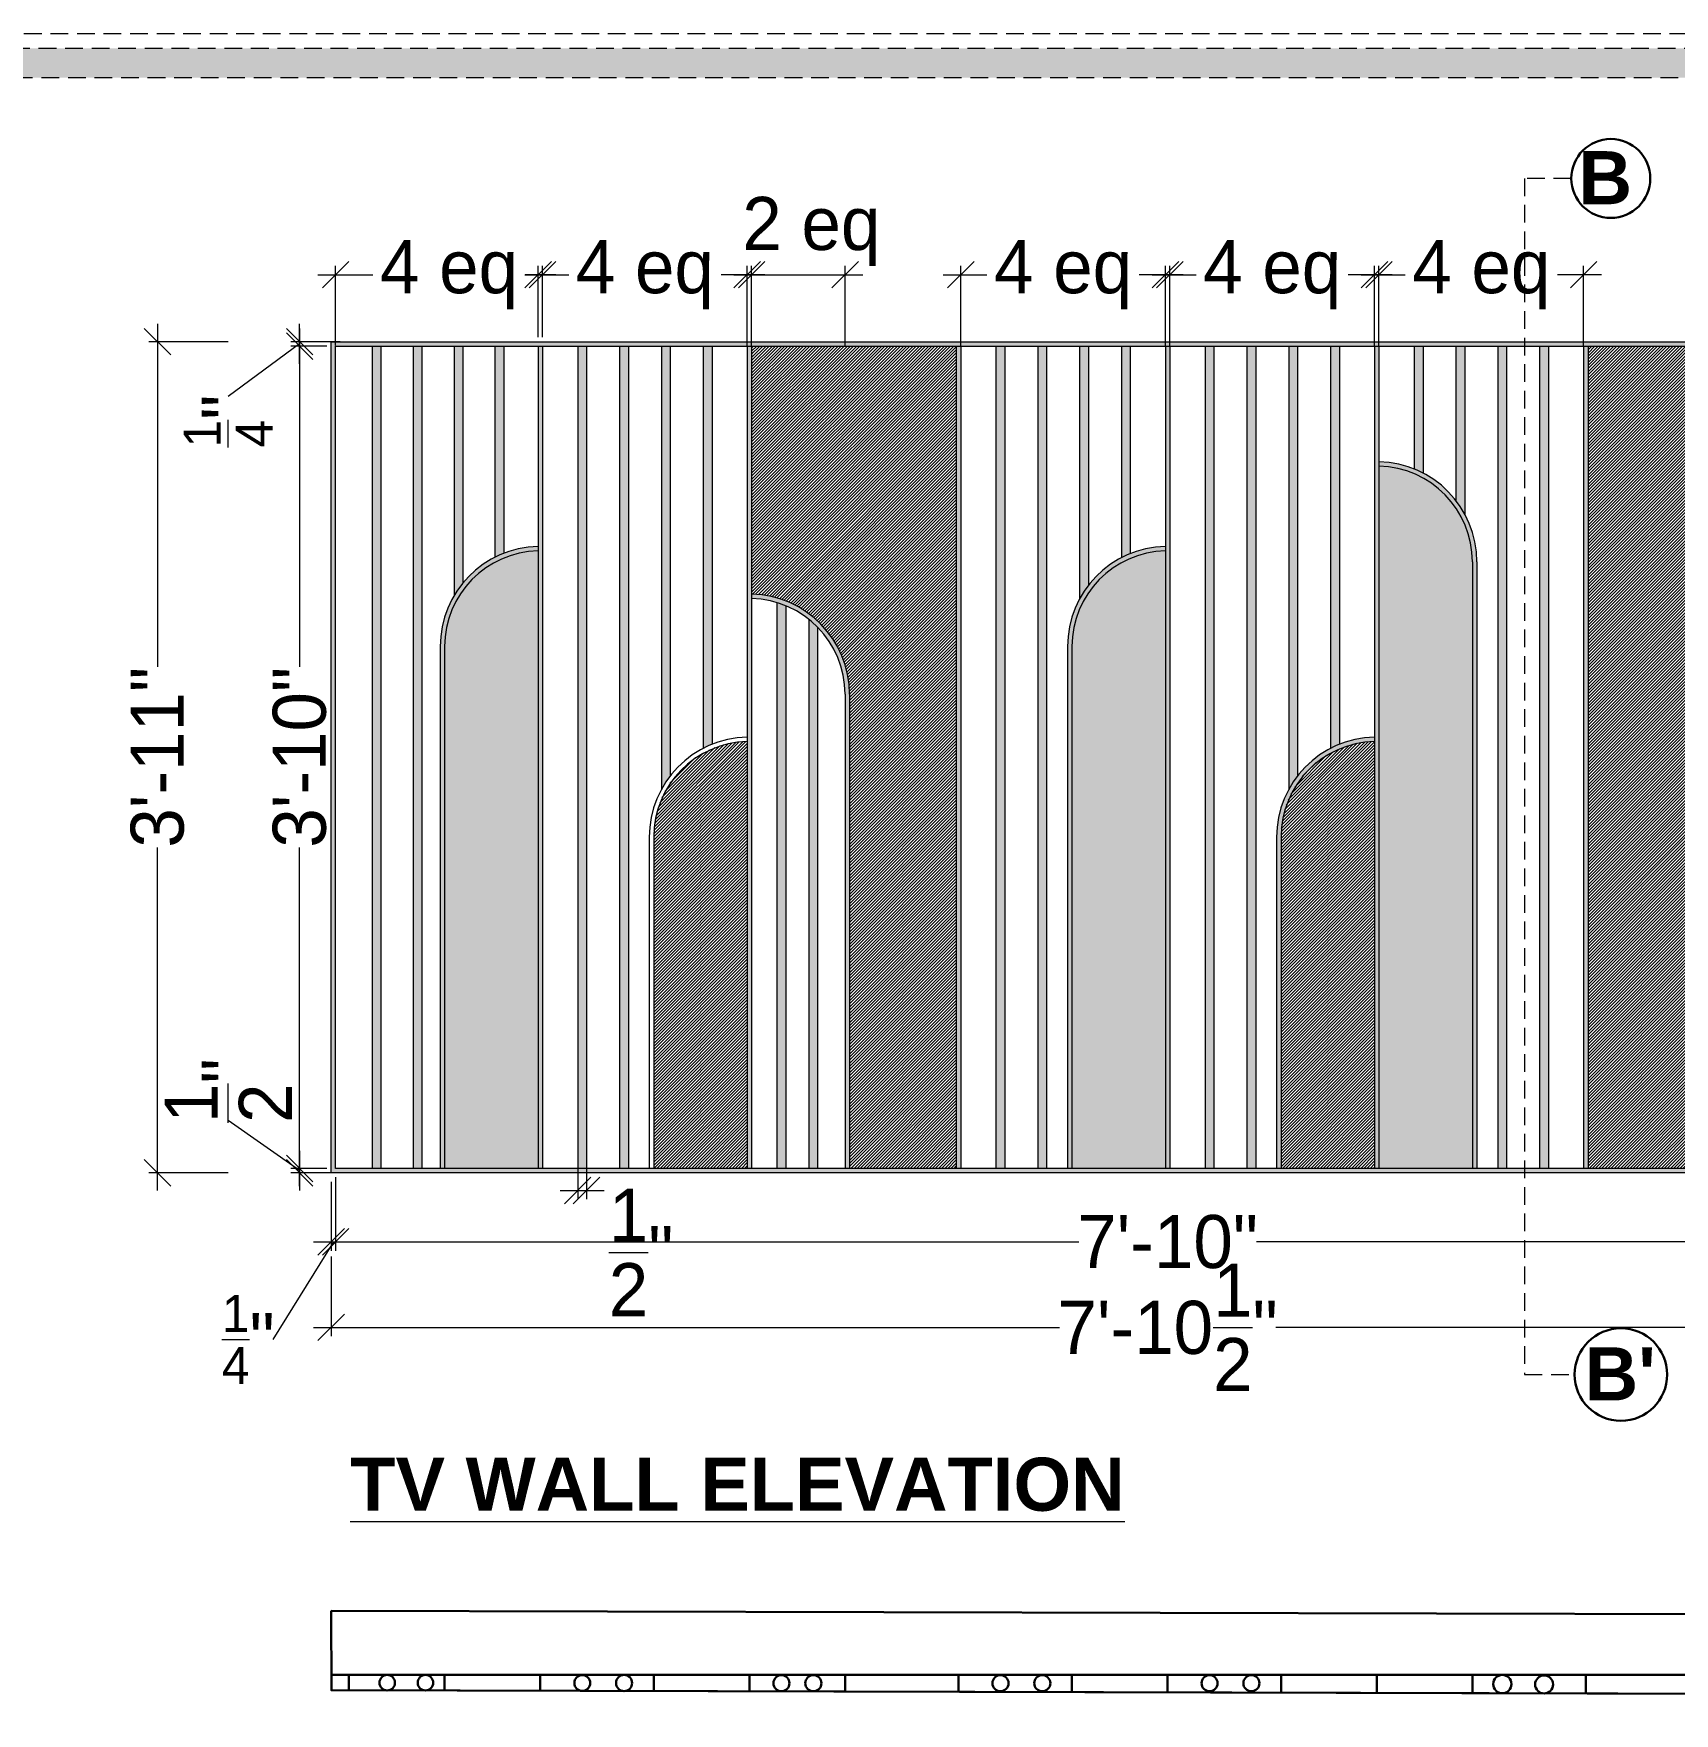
# Model space of a CAD drawing. Header units: millimetres. Extents: x 35877 to 3066687, y -650199 to -40525.
# Drawn here: x 147528.3 to 147621, y -179478.2 to -179383.2 of the extents above; entities that cross this region are included whole.
import ezdxf

# ---------------------------------------------------------------- set-up
doc = ezdxf.new("R2010")
doc.units = ezdxf.units.MM
doc.header["$MEASUREMENT"] = 0
doc.header["$PDMODE"] = 35
doc.linetypes.add('DASHED', pattern=[0.75, 0.5, -0.25])
doc.linetypes.add('DASHEDX2', pattern=[1.5, 1, -0.5])
doc.layers.get('Defpoints').update_dxf_attribs({"color": 220})
doc.layers.add('AR HATCH-7', color=7, linetype='Continuous')
for name, color, linetype, lineweight in [('DIM.', 250, 'Continuous', 13), ('dim05', 1, 'Continuous', 13), ('Dimension', 10, 'DASHEDX2', 20), ('el', 7, 'Continuous', 20), ('FALSE CEILING', 6, 'Continuous', 30), ('FURNITURE', 32, 'Continuous', 9), ('furniture dimensions', 1, 'DASHED', 0), ('FURNITURE-1', 252, 'Continuous', 13), ('interior hatch', 253, 'Continuous', 5), ('wall', 7, 'Continuous', 30)]:
    doc.layers.add(name, color=color, linetype=linetype, lineweight=lineweight)
doc.styles.add('century g', font='GOTHIC.TTF')
doc.styles.get("Standard").update_dxf_attribs({"font": 'arial.ttf', "height": 6})
doc.dimstyles.new('Archana', dxfattribs={"dimtxt": 2, "dimasz": 0.75, "dimexe": 0.5, "dimexo": 0.5, "dimgap": 0, "dimtad": 0, "dimzin": 0, "dimdsep": 46, "dimlunit": 4, "dimtxsty": 'century g', "dimblk": 'OBLIQUE', "dimcen": 0, "dimdle": 1, "dimclrd": 256, "dimclre": 256, "dimclrt": 256, "dimadec": 0, "dimazin": 0, "dimtfac": 1, "dimtofl": 0, "dimtmove": 1, "dimatfit": 3, "dimfxl": 1, "dimfxlon": 1, "dimtolj": 1, "dimtzin": 0, "dimlwd": -1, "dimlwe": -1, "dimarcsym": 0})

# ---------------------------------------------------------------- blocks, each defined once
blk = doc.blocks.new('_Oblique')
at = {"layer": 'wall', "color": 0, "lineweight": -2}
blk.add_line((-0.5, -0.5), (0.5, 0.5), dxfattribs=at)
blk = doc.blocks.new('*D590')
at = {"layer": 'Defpoints', "color": 0, "linetype": 'Continuous', "lineweight": 0, "transparency": 16777216}
for p in [(147545.336, -179447.384), (147543.303, -179447.634), (147546.086, -179447.634)]:
    blk.add_point(p, dxfattribs=at)
at = {"layer": 'furniture dimensions', "color": 5, "linetype": 'Continuous', "transparency": 16777216}
for p, q in [((147543.303, -179447.509), (147539.265, -179444.671)), ((147543.303, -179446.384), (147543.303, -179448.634)), ((147545.586, -179447.634), (147542.803, -179447.634))]:
    blk.add_line(p, q, dxfattribs=at)
at = {"layer": 'furniture dimensions', "color": 5, "linetype": 'ByBlock', "transparency": 16777216}
blk.add_line((147544.836, -179447.384), (147542.803, -179447.384), dxfattribs=at)
at = {"layer": 'furniture dimensions', "color": 5, "linetype": 'Continuous', "transparency": 16777216, "xscale": 1.5, "yscale": 1.5, "zscale": 1.5}
for p, rotation in [((147543.303, -179447.384), 90), ((147543.303, -179447.634), 270)]:
    blk.add_blockref('_Oblique', p, dxfattribs=dict(at, rotation=rotation))
at = {"layer": 'furniture dimensions', "linetype": 'Continuous', "lineweight": 0, "transparency": 16777216, "insert": (147539.265, -179442.988), "char_height": 3, "attachment_point": 5, "rotation": 90, "style": 'century g'}
blk.add_mtext('\\A1;{\\H1x;\\S1/2;}"', dxfattribs=at)
blk = doc.blocks.new('*D591')
at = {"layer": 'Defpoints', "color": 0, "linetype": 'Continuous', "lineweight": 0, "transparency": 16777216}
for p in [(147543.303, -179400.911), (147545.336, -179400.911), (147545.336, -179447.384)]:
    blk.add_point(p, dxfattribs=at)
at = {"layer": 'furniture dimensions', "color": 5, "linetype": 'Continuous', "transparency": 16777216}
for p, q in [((147543.303, -179399.911), (147543.303, -179419.046)), ((147544.836, -179400.911), (147542.803, -179400.911)), ((147543.303, -179448.384), (147543.303, -179429.25))]:
    blk.add_line(p, q, dxfattribs=at)
at = {"layer": 'furniture dimensions', "color": 5, "linetype": 'ByBlock', "transparency": 16777216}
blk.add_line((147544.836, -179447.384), (147542.803, -179447.384), dxfattribs=at)
at = {"layer": 'furniture dimensions', "color": 5, "linetype": 'Continuous', "transparency": 16777216, "xscale": 1.5, "yscale": 1.5, "zscale": 1.5}
for p, rotation in [((147543.303, -179400.911), 90), ((147543.303, -179447.384), 270)]:
    blk.add_blockref('_Oblique', p, dxfattribs=dict(at, rotation=rotation))
at = {"layer": 'furniture dimensions', "linetype": 'Continuous', "lineweight": 0, "transparency": 16777216, "insert": (147543.303, -179424.148), "char_height": 3, "attachment_point": 5, "rotation": 90, "style": 'century g'}
blk.add_mtext('\\A1;3\'-10"', dxfattribs=at)
blk = doc.blocks.new('*D592')
at = {"layer": 'Defpoints', "color": 0, "linetype": 'Continuous', "lineweight": 0, "transparency": 16777216}
for p in [(147543.303, -179400.661), (147545.336, -179400.911), (147546.086, -179400.661)]:
    blk.add_point(p, dxfattribs=at)
at = {"layer": 'furniture dimensions', "color": 5, "linetype": 'Continuous', "transparency": 16777216}
for p, q in [((147543.303, -179401.911), (147543.303, -179399.661)), ((147543.303, -179400.786), (147539.265, -179403.767)), ((147545.586, -179400.661), (147542.803, -179400.661))]:
    blk.add_line(p, q, dxfattribs=at)
at = {"layer": 'furniture dimensions', "color": 5, "linetype": 'ByBlock', "transparency": 16777216}
blk.add_line((147544.836, -179400.911), (147542.803, -179400.911), dxfattribs=at)
at = {"layer": 'furniture dimensions', "color": 5, "linetype": 'Continuous', "transparency": 16777216, "xscale": 1.5, "yscale": 1.5, "zscale": 1.5}
for p, rotation in [((147543.303, -179400.661), 90), ((147543.303, -179400.911), 270)]:
    blk.add_blockref('_Oblique', p, dxfattribs=dict(at, rotation=rotation))
at = {"layer": 'furniture dimensions', "linetype": 'Continuous', "lineweight": 0, "transparency": 16777216, "insert": (147539.265, -179405.144), "char_height": 3, "attachment_point": 5, "rotation": 90, "style": 'century g'}
blk.add_mtext('\\A1;{\\H0.7x;\\S1/4;}"', dxfattribs=at)
blk = doc.blocks.new('*D593')
at = {"layer": 'Defpoints', "color": 0, "linetype": 'Continuous', "lineweight": 0, "transparency": 16777216}
for p in [(147556.779, -179396.875), (147556.779, -179400.911), (147545.336, -179402.161)]:
    blk.add_point(p, dxfattribs=at)
at = {"layer": 'furniture dimensions', "color": 5, "linetype": 'Continuous', "transparency": 16777216}
for p, q in [((147544.336, -179396.875), (147547.442, -179396.875)), ((147557.779, -179396.875), (147556.049, -179396.875)), ((147556.779, -179400.411), (147556.779, -179396.375))]:
    blk.add_line(p, q, dxfattribs=at)
at = {"layer": 'furniture dimensions', "color": 5, "linetype": 'ByBlock', "transparency": 16777216}
blk.add_line((147545.336, -179400.875), (147545.336, -179396.375), dxfattribs=at)
at = {"layer": 'furniture dimensions', "color": 5, "linetype": 'Continuous', "transparency": 16777216, "xscale": 1.5, "yscale": 1.5, "zscale": 1.5, "rotation": 180}
blk.add_blockref('_Oblique', (147545.336, -179396.875), dxfattribs=at)
at = {"layer": 'furniture dimensions', "color": 5, "linetype": 'Continuous', "transparency": 16777216, "xscale": 1.5, "yscale": 1.5, "zscale": 1.5}
blk.add_blockref('_Oblique', (147556.779, -179396.875), dxfattribs=at)
at = {"layer": 'furniture dimensions', "linetype": 'Continuous', "lineweight": 0, "transparency": 16777216, "insert": (147551.745, -179396.875), "char_height": 3, "attachment_point": 5, "style": 'century g'}
blk.add_mtext('\\A1;4 eq', dxfattribs=at)
blk = doc.blocks.new('*D594')
at = {"layer": 'Defpoints', "color": 0, "linetype": 'Continuous', "lineweight": 0, "transparency": 16777216}
for p in [(147568.597, -179396.875), (147557.029, -179400.911), (147568.597, -179402.161)]:
    blk.add_point(p, dxfattribs=at)
at = {"layer": 'furniture dimensions', "color": 5, "linetype": 'Continuous', "transparency": 16777216}
for p, q in [((147556.029, -179396.875), (147558.51, -179396.875)), ((147569.597, -179396.875), (147567.116, -179396.875)), ((147568.597, -179400.875), (147568.597, -179396.375))]:
    blk.add_line(p, q, dxfattribs=at)
at = {"layer": 'furniture dimensions', "color": 5, "linetype": 'ByBlock', "transparency": 16777216}
blk.add_line((147557.029, -179400.411), (147557.029, -179396.375), dxfattribs=at)
at = {"layer": 'furniture dimensions', "color": 5, "linetype": 'Continuous', "transparency": 16777216, "xscale": 1.5, "yscale": 1.5, "zscale": 1.5, "rotation": 180}
blk.add_blockref('_Oblique', (147557.029, -179396.875), dxfattribs=at)
at = {"layer": 'furniture dimensions', "color": 5, "linetype": 'Continuous', "transparency": 16777216, "xscale": 1.5, "yscale": 1.5, "zscale": 1.5}
blk.add_blockref('_Oblique', (147568.597, -179396.875), dxfattribs=at)
at = {"layer": 'furniture dimensions', "linetype": 'Continuous', "lineweight": 0, "transparency": 16777216, "insert": (147562.813, -179396.875), "char_height": 3, "attachment_point": 5, "style": 'century g'}
blk.add_mtext('\\A1;4 eq', dxfattribs=at)
blk = doc.blocks.new('*D595')
at = {"layer": 'Defpoints', "color": 0, "linetype": 'Continuous', "lineweight": 0, "transparency": 16777216}
for p in [(147574.131, -179396.875), (147568.847, -179420.588), (147574.131, -179420.588)]:
    blk.add_point(p, dxfattribs=at)
at = {"layer": 'furniture dimensions', "color": 5, "linetype": 'Continuous', "transparency": 16777216}
for p, q in [((147567.847, -179396.875), (147575.131, -179396.875)), ((147574.131, -179400.875), (147574.131, -179396.375))]:
    blk.add_line(p, q, dxfattribs=at)
at = {"layer": 'furniture dimensions', "color": 5, "linetype": 'ByBlock', "transparency": 16777216}
blk.add_line((147568.847, -179400.875), (147568.847, -179396.375), dxfattribs=at)
at = {"layer": 'furniture dimensions', "color": 5, "linetype": 'Continuous', "transparency": 16777216, "xscale": 1.5, "yscale": 1.5, "zscale": 1.5, "rotation": 180}
blk.add_blockref('_Oblique', (147568.847, -179396.875), dxfattribs=at)
at = {"layer": 'furniture dimensions', "color": 5, "linetype": 'Continuous', "transparency": 16777216, "xscale": 1.5, "yscale": 1.5, "zscale": 1.5}
blk.add_blockref('_Oblique', (147574.131, -179396.875), dxfattribs=at)
at = {"layer": 'furniture dimensions', "linetype": 'Continuous', "lineweight": 0, "transparency": 16777216, "insert": (147572.222, -179394.432), "char_height": 3, "attachment_point": 5, "style": 'century g'}
blk.add_mtext('\\A1;2 eq', dxfattribs=at)
blk = doc.blocks.new('*D596')
at = {"layer": 'Defpoints', "color": 0, "linetype": 'Continuous', "lineweight": 0, "transparency": 16777216}
for p in [(147592.233, -179396.875), (147580.665, -179402.161), (147592.233, -179402.161)]:
    blk.add_point(p, dxfattribs=at)
at = {"layer": 'furniture dimensions', "color": 5, "linetype": 'Continuous', "transparency": 16777216}
for p, q in [((147579.665, -179396.875), (147582.146, -179396.875)), ((147593.233, -179396.875), (147590.752, -179396.875)), ((147592.233, -179400.875), (147592.233, -179396.375))]:
    blk.add_line(p, q, dxfattribs=at)
at = {"layer": 'furniture dimensions', "color": 5, "linetype": 'ByBlock', "transparency": 16777216}
blk.add_line((147580.665, -179400.875), (147580.665, -179396.375), dxfattribs=at)
at = {"layer": 'furniture dimensions', "color": 5, "linetype": 'Continuous', "transparency": 16777216, "xscale": 1.5, "yscale": 1.5, "zscale": 1.5, "rotation": 180}
blk.add_blockref('_Oblique', (147580.665, -179396.875), dxfattribs=at)
at = {"layer": 'furniture dimensions', "color": 5, "linetype": 'Continuous', "transparency": 16777216, "xscale": 1.5, "yscale": 1.5, "zscale": 1.5}
blk.add_blockref('_Oblique', (147592.233, -179396.875), dxfattribs=at)
at = {"layer": 'furniture dimensions', "linetype": 'Continuous', "lineweight": 0, "transparency": 16777216, "insert": (147586.449, -179396.875), "char_height": 3, "attachment_point": 5, "style": 'century g'}
blk.add_mtext('\\A1;4 eq', dxfattribs=at)
blk = doc.blocks.new('*D597')
at = {"layer": 'Defpoints', "color": 0, "linetype": 'Continuous', "lineweight": 0, "transparency": 16777216}
for p in [(147604.051, -179396.875), (147592.483, -179402.161), (147604.051, -179402.161)]:
    blk.add_point(p, dxfattribs=at)
at = {"layer": 'furniture dimensions', "color": 5, "linetype": 'Continuous', "transparency": 16777216}
for p, q in [((147591.483, -179396.875), (147593.964, -179396.875)), ((147605.051, -179396.875), (147602.57, -179396.875)), ((147604.051, -179400.875), (147604.051, -179396.375))]:
    blk.add_line(p, q, dxfattribs=at)
at = {"layer": 'furniture dimensions', "color": 5, "linetype": 'ByBlock', "transparency": 16777216}
blk.add_line((147592.483, -179400.875), (147592.483, -179396.375), dxfattribs=at)
at = {"layer": 'furniture dimensions', "color": 5, "linetype": 'Continuous', "transparency": 16777216, "xscale": 1.5, "yscale": 1.5, "zscale": 1.5, "rotation": 180}
blk.add_blockref('_Oblique', (147592.483, -179396.875), dxfattribs=at)
at = {"layer": 'furniture dimensions', "color": 5, "linetype": 'Continuous', "transparency": 16777216, "xscale": 1.5, "yscale": 1.5, "zscale": 1.5}
blk.add_blockref('_Oblique', (147604.051, -179396.875), dxfattribs=at)
at = {"layer": 'furniture dimensions', "linetype": 'Continuous', "lineweight": 0, "transparency": 16777216, "insert": (147598.267, -179396.875), "char_height": 3, "attachment_point": 5, "style": 'century g'}
blk.add_mtext('\\A1;4 eq', dxfattribs=at)
blk = doc.blocks.new('*D598')
at = {"layer": 'Defpoints', "color": 0, "linetype": 'Continuous', "lineweight": 0, "transparency": 16777216}
for p in [(147615.869, -179396.875), (147604.301, -179402.161), (147615.869, -179402.161)]:
    blk.add_point(p, dxfattribs=at)
at = {"layer": 'furniture dimensions', "color": 5, "linetype": 'Continuous', "transparency": 16777216}
for p, q in [((147603.301, -179396.875), (147605.782, -179396.875)), ((147616.869, -179396.875), (147614.388, -179396.875)), ((147615.869, -179400.875), (147615.869, -179396.375))]:
    blk.add_line(p, q, dxfattribs=at)
at = {"layer": 'furniture dimensions', "color": 5, "linetype": 'ByBlock', "transparency": 16777216}
blk.add_line((147604.301, -179400.875), (147604.301, -179396.375), dxfattribs=at)
at = {"layer": 'furniture dimensions', "color": 5, "linetype": 'Continuous', "transparency": 16777216, "xscale": 1.5, "yscale": 1.5, "zscale": 1.5, "rotation": 180}
blk.add_blockref('_Oblique', (147604.301, -179396.875), dxfattribs=at)
at = {"layer": 'furniture dimensions', "color": 5, "linetype": 'Continuous', "transparency": 16777216, "xscale": 1.5, "yscale": 1.5, "zscale": 1.5}
blk.add_blockref('_Oblique', (147615.869, -179396.875), dxfattribs=at)
at = {"layer": 'furniture dimensions', "linetype": 'Continuous', "lineweight": 0, "transparency": 16777216, "insert": (147610.085, -179396.875), "char_height": 3, "attachment_point": 5, "style": 'century g'}
blk.add_mtext('\\A1;4 eq', dxfattribs=at)
blk = doc.blocks.new('*D601')
at = {"layer": 'Defpoints', "color": 0, "linetype": 'Continuous', "lineweight": 0, "transparency": 16777216}
for p in [(147559.018, -179446.134), (147559.518, -179446.134), (147559.518, -179448.627)]:
    blk.add_point(p, dxfattribs=at)
at = {"layer": 'furniture dimensions', "color": 5, "linetype": 'ByBlock', "transparency": 16777216}
blk.add_line((147559.018, -179446.634), (147559.018, -179449.127), dxfattribs=at)
at = {"layer": 'furniture dimensions', "color": 5, "linetype": 'Continuous', "transparency": 16777216}
for p, q in [((147559.518, -179446.634), (147559.518, -179449.127)), ((147558.018, -179448.627), (147560.518, -179448.627))]:
    blk.add_line(p, q, dxfattribs=at)
at = {"layer": 'furniture dimensions', "color": 5, "linetype": 'Continuous', "transparency": 16777216, "xscale": 1.5, "yscale": 1.5, "zscale": 1.5, "rotation": 180}
blk.add_blockref('_Oblique', (147559.018, -179448.627), dxfattribs=at)
at = {"layer": 'furniture dimensions', "color": 5, "linetype": 'Continuous', "transparency": 16777216, "xscale": 1.5, "yscale": 1.5, "zscale": 1.5}
blk.add_blockref('_Oblique', (147559.518, -179448.627), dxfattribs=at)
at = {"layer": 'furniture dimensions', "linetype": 'Continuous', "lineweight": 0, "transparency": 16777216, "insert": (147562.602, -179452.136), "char_height": 3, "attachment_point": 5, "style": 'century g'}
blk.add_mtext('\\A1;{\\H1x;\\S1/2;}"', dxfattribs=at)
blk = doc.blocks.new('*D602')
at = {"layer": 'Defpoints', "color": 0, "linetype": 'Continuous', "lineweight": 0, "transparency": 16777216}
for p in [(147545.086, -179400.661), (147535.272, -179447.634), (147545.086, -179447.634)]:
    blk.add_point(p, dxfattribs=at)
at = {"layer": 'furniture dimensions', "color": 5, "linetype": 'Continuous', "transparency": 16777216}
for p, q in [((147535.272, -179399.661), (147535.272, -179419.046)), ((147535.272, -179448.634), (147535.272, -179429.25)), ((147539.272, -179447.634), (147534.772, -179447.634))]:
    blk.add_line(p, q, dxfattribs=at)
at = {"layer": 'furniture dimensions', "color": 5, "linetype": 'ByBlock', "transparency": 16777216}
blk.add_line((147539.272, -179400.661), (147534.772, -179400.661), dxfattribs=at)
at = {"layer": 'furniture dimensions', "color": 5, "linetype": 'Continuous', "transparency": 16777216, "xscale": 1.5, "yscale": 1.5, "zscale": 1.5}
for p, rotation in [((147535.272, -179400.661), 90), ((147535.272, -179447.634), 270)]:
    blk.add_blockref('_Oblique', p, dxfattribs=dict(at, rotation=rotation))
at = {"layer": 'furniture dimensions', "linetype": 'Continuous', "lineweight": 0, "transparency": 16777216, "insert": (147535.272, -179424.148), "char_height": 3, "attachment_point": 5, "rotation": 90, "style": 'century g'}
blk.add_mtext('\\A1;3\'-11"', dxfattribs=at)
blk = doc.blocks.new('*D603')
at = {"layer": 'Defpoints', "color": 0, "linetype": 'Continuous', "lineweight": 0, "transparency": 16777216}
for p in [(147545.336, -179447.384), (147545.086, -179447.634), (147545.336, -179451.539)]:
    blk.add_point(p, dxfattribs=at)
at = {"layer": 'furniture dimensions', "color": 5, "linetype": 'ByBlock', "transparency": 16777216}
blk.add_line((147545.086, -179448.134), (147545.086, -179452.039), dxfattribs=at)
at = {"layer": 'furniture dimensions', "color": 5, "linetype": 'Continuous', "transparency": 16777216}
for p, q in [((147545.336, -179447.884), (147545.336, -179452.039)), ((147545.211, -179451.539), (147541.781, -179457.05)), ((147544.086, -179451.539), (147546.336, -179451.539))]:
    blk.add_line(p, q, dxfattribs=at)
at = {"layer": 'furniture dimensions', "color": 5, "linetype": 'Continuous', "transparency": 16777216, "xscale": 1.5, "yscale": 1.5, "zscale": 1.5, "rotation": 180}
blk.add_blockref('_Oblique', (147545.086, -179451.539), dxfattribs=at)
at = {"layer": 'furniture dimensions', "color": 5, "linetype": 'Continuous', "transparency": 16777216, "xscale": 1.5, "yscale": 1.5, "zscale": 1.5}
blk.add_blockref('_Oblique', (147545.336, -179451.539), dxfattribs=at)
at = {"layer": 'furniture dimensions', "linetype": 'Continuous', "lineweight": 0, "transparency": 16777216, "insert": (147540.403, -179457.05), "char_height": 3, "attachment_point": 5, "style": 'century g'}
blk.add_mtext('\\A1;{\\H0.7x;\\S1/4;}"', dxfattribs=at)
blk = doc.blocks.new('*D604')
at = {"layer": 'Defpoints', "color": 0, "linetype": 'Continuous', "lineweight": 0, "transparency": 16777216}
for p in [(147545.336, -179447.384), (147639.38, -179447.384), (147639.38, -179451.539)]:
    blk.add_point(p, dxfattribs=at)
at = {"layer": 'furniture dimensions', "color": 5, "linetype": 'ByBlock', "transparency": 16777216}
blk.add_line((147545.336, -179447.884), (147545.336, -179452.039), dxfattribs=at)
at = {"layer": 'furniture dimensions', "color": 5, "linetype": 'Continuous', "transparency": 16777216}
for p, q in [((147639.38, -179447.884), (147639.38, -179452.039)), ((147544.336, -179451.539), (147587.333, -179451.539)), ((147640.38, -179451.539), (147597.383, -179451.539))]:
    blk.add_line(p, q, dxfattribs=at)
at = {"layer": 'furniture dimensions', "color": 5, "linetype": 'Continuous', "transparency": 16777216, "xscale": 1.5, "yscale": 1.5, "zscale": 1.5, "rotation": 180}
blk.add_blockref('_Oblique', (147545.336, -179451.539), dxfattribs=at)
at = {"layer": 'furniture dimensions', "color": 5, "linetype": 'Continuous', "transparency": 16777216, "xscale": 1.5, "yscale": 1.5, "zscale": 1.5}
blk.add_blockref('_Oblique', (147639.38, -179451.539), dxfattribs=at)
at = {"layer": 'furniture dimensions', "linetype": 'Continuous', "lineweight": 0, "transparency": 16777216, "insert": (147592.358, -179451.539), "char_height": 3, "attachment_point": 5, "style": 'century g'}
blk.add_mtext('\\A1;7\'-10"', dxfattribs=at)
blk = doc.blocks.new('*D606')
at = {"layer": 'Defpoints', "color": 0, "linetype": 'Continuous', "lineweight": 0, "transparency": 16777216}
for p in [(147545.086, -179447.634), (147639.63, -179447.634), (147639.63, -179456.367)]:
    blk.add_point(p, dxfattribs=at)
at = {"layer": 'furniture dimensions', "color": 5, "linetype": 'ByBlock', "transparency": 16777216}
blk.add_line((147545.086, -179452.367), (147545.086, -179456.867), dxfattribs=at)
at = {"layer": 'furniture dimensions', "color": 5, "linetype": 'Continuous', "transparency": 16777216}
for p, q in [((147639.63, -179452.367), (147639.63, -179456.867)), ((147544.086, -179456.367), (147586.247, -179456.367)), ((147640.63, -179456.367), (147598.469, -179456.367))]:
    blk.add_line(p, q, dxfattribs=at)
at = {"layer": 'furniture dimensions', "color": 5, "linetype": 'Continuous', "transparency": 16777216, "xscale": 1.5, "yscale": 1.5, "zscale": 1.5, "rotation": 180}
blk.add_blockref('_Oblique', (147545.086, -179456.367), dxfattribs=at)
at = {"layer": 'furniture dimensions', "color": 5, "linetype": 'Continuous', "transparency": 16777216, "xscale": 1.5, "yscale": 1.5, "zscale": 1.5}
blk.add_blockref('_Oblique', (147639.63, -179456.367), dxfattribs=at)
at = {"layer": 'furniture dimensions', "linetype": 'Continuous', "lineweight": 0, "transparency": 16777216, "insert": (147592.358, -179456.367), "char_height": 3, "attachment_point": 5, "style": 'century g'}
blk.add_mtext('\\A1;7\'-10{\\H1x;\\S1/2;}"', dxfattribs=at)

msp = doc.modelspace()

# ---------------------------------------------------------------- hatches: boundary and pattern name
at = {"layer": 'AR HATCH-7', "lineweight": 0, "true_color": 0xd6a100, "transparency": 33554613}
h = msp.add_hatch(color=42, dxfattribs=at)
h.dxf.hatch_style = 1
h.paths.add_polyline_path([(147639.63, -179400.661), (147545.086, -179400.661), (147545.086, -179447.634), (147639.63, -179447.634)])
h.paths.add_polyline_path([(147639.38, -179400.911), (147639.38, -179447.384), (147545.336, -179447.384), (147545.336, -179400.911)], flags=16)
h.paths.add_polyline_path([(147547.9, -179400.911), (147547.4, -179400.911), (147547.4, -179447.384), (147547.9, -179447.384)], flags=0)
h.paths.add_polyline_path([(147550.214, -179400.911), (147549.714, -179400.911), (147549.714, -179447.384), (147550.214, -179447.384)], flags=0)
h = msp.add_hatch(color=42, dxfattribs=at)
h.dxf.hatch_style = 1
h.paths.add_polyline_path([(147547.9, -179400.911), (147547.4, -179400.911), (147547.4, -179447.384), (147547.9, -179447.384)])
h.paths.add_polyline_path([(147550.214, -179400.911), (147549.714, -179400.911), (147549.714, -179447.384), (147550.214, -179447.384)])
h.paths.add_polyline_path([(147552.527, -179400.911), (147552.027, -179400.911), (147552.027, -179415.021, -0.038661), (147552.527, -179414.304)])
h.paths.add_polyline_path([(147554.841, -179400.911), (147554.341, -179400.911), (147554.341, -179412.846, -0.024224), (147554.841, -179412.622)])
h.paths.add_polyline_path([(147557.029, -179400.911), (147556.779, -179400.911), (147556.779, -179447.384), (147557.029, -179447.384)])
h.paths.add_polyline_path([(147556.779, -179412.233, 0.407758), (147551.245, -179417.891), (147551.245, -179447.384), (147551.495, -179447.384), (147551.495, -179417.891, -0.40746), (147556.779, -179412.483)])
h.paths.add_polyline_path([(147559.518, -179400.911), (147559.018, -179400.911), (147559.018, -179447.384), (147559.518, -179447.384)])
h.paths.add_polyline_path([(147561.881, -179400.911), (147561.381, -179400.911), (147561.381, -179447.384), (147561.881, -179447.384)])
h = msp.add_hatch(color=42, dxfattribs=at)
h.dxf.hatch_style = 1
h.paths.add_polyline_path([(147564.245, -179400.911), (147563.745, -179400.911), (147563.745, -179425.975, -0.040557), (147564.245, -179425.207)])
h.paths.add_polyline_path([(147566.609, -179400.911), (147566.109, -179400.911), (147566.109, -179423.649, -0.024331), (147566.609, -179423.419)])
h.paths.add_polyline_path([(147568.847, -179400.911), (147568.597, -179400.911), (147568.597, -179447.384), (147568.847, -179447.384)])
h.paths.add_polyline_path([(147568.847, -179414.93), (147568.847, -179415.18, -0.40746), (147574.131, -179420.588), (147574.131, -179447.384), (147574.381, -179447.384), (147574.381, -179420.588, 0.407758)])
h.paths.add_polyline_path([(147570.775, -179415.584, 0.02453), (147570.275, -179415.407), (147570.275, -179447.384), (147570.775, -179447.384)], flags=17)
h.paths.add_polyline_path([(147572.578, -179416.795, 0.031083), (147572.078, -179416.346), (147572.078, -179447.384), (147572.578, -179447.384)], flags=17)
h.paths.add_polyline_path([(147580.665, -179400.911), (147580.415, -179400.911), (147580.415, -179447.384), (147580.665, -179447.384)])
h.paths.add_polyline_path([(147583.154, -179400.911), (147582.654, -179400.911), (147582.654, -179447.384), (147583.154, -179447.384)])
h.paths.add_polyline_path([(147585.517, -179400.911), (147585.017, -179400.911), (147585.017, -179447.384), (147585.517, -179447.384)])
h.paths.add_polyline_path([(147587.881, -179400.911), (147587.381, -179400.911), (147587.381, -179415.198, -0.040557), (147587.881, -179414.43)])
h.paths.add_polyline_path([(147590.245, -179400.911), (147589.745, -179400.911), (147589.745, -179412.872, -0.024331), (147590.245, -179412.641)])
h.paths.add_polyline_path([(147592.233, -179412.483), (147592.233, -179412.233, 0.407758), (147586.699, -179417.891), (147586.699, -179447.384), (147586.949, -179447.384), (147586.949, -179417.891, -0.40746)])
h.paths.add_polyline_path([(147592.483, -179400.911), (147592.233, -179400.911), (147592.233, -179447.384), (147592.483, -179447.384)])
h.paths.add_polyline_path([(147594.972, -179400.911), (147594.472, -179400.911), (147594.472, -179447.384), (147594.972, -179447.384)])
h.paths.add_polyline_path([(147597.335, -179400.911), (147596.835, -179400.911), (147596.835, -179447.384), (147597.335, -179447.384)])
h.paths.add_polyline_path([(147599.699, -179400.911), (147599.199, -179400.911), (147599.199, -179425.975, -0.040557), (147599.699, -179425.207)])
h.paths.add_polyline_path([(147602.063, -179400.911), (147601.563, -179400.911), (147601.563, -179423.649, -0.024331), (147602.063, -179423.419)])
h.paths.add_polyline_path([(147604.301, -179400.911), (147604.051, -179400.911), (147604.051, -179447.384), (147604.301, -179447.384)])
h = msp.add_hatch(color=42, dxfattribs=at)
h.dxf.hatch_style = 1
h.paths.add_polyline_path([(147604.051, -179423.261), (147604.051, -179423.011, 0.407758), (147598.517, -179428.668), (147598.517, -179447.384), (147598.767, -179447.384), (147598.767, -179428.668, -0.40746)])
h.paths.add_polyline_path([(147627.687, -179423.261), (147627.687, -179423.011, 0.407758), (147622.153, -179428.668), (147622.153, -179447.384), (147622.403, -179447.384), (147622.403, -179428.668, -0.40746)])
h.paths.add_polyline_path([(147626.259, -179423.487, 0.02453), (147625.759, -179423.664), (147625.759, -179447.384), (147626.259, -179447.384)], flags=17)
h.paths.add_polyline_path([(147624.456, -179424.426, 0.031083), (147623.956, -179424.875), (147623.956, -179447.384), (147624.456, -179447.384)], flags=17)
h.paths.add_polyline_path([(147627.937, -179414.93), (147627.937, -179415.18, -0.40746), (147633.221, -179420.588), (147633.221, -179447.384), (147633.471, -179447.384), (147633.471, -179420.588, 0.407758)])
h.paths.add_polyline_path([(147630.376, -179400.911), (147629.876, -179400.911), (147629.876, -179415.318, -0.024224), (147630.376, -179415.543)])
h = msp.add_hatch(color=42, dxfattribs=at)
h.dxf.hatch_style = 1
h.paths.add_polyline_path([(147604.301, -179407.444), (147604.301, -179407.694, -0.40746), (147609.585, -179413.101), (147609.585, -179447.384), (147609.835, -179447.384), (147609.835, -179413.101, 0.407758)])
h.paths.add_polyline_path([(147606.79, -179400.911), (147606.29, -179400.911), (147606.29, -179407.852, -0.024331), (147606.79, -179408.082)])
h.paths.add_polyline_path([(147609.153, -179400.911), (147608.653, -179400.911), (147608.653, -179409.64, -0.040557), (147609.153, -179410.408)])
h.paths.add_polyline_path([(147611.517, -179400.911), (147611.017, -179400.911), (147611.017, -179447.384), (147611.517, -179447.384)])
h.paths.add_polyline_path([(147613.881, -179400.911), (147613.381, -179400.911), (147613.381, -179447.384), (147613.881, -179447.384)])
h.paths.add_polyline_path([(147616.119, -179400.911), (147615.869, -179400.911), (147615.869, -179447.384), (147616.119, -179447.384)])
h.paths.add_polyline_path([(147627.937, -179400.911), (147627.687, -179400.911), (147627.687, -179447.384), (147627.937, -179447.384)])
at = {"layer": 'dim05', "lineweight": 0, "true_color": 0xadddf7, "transparency": 33554526}
h = msp.add_hatch(dxfattribs=at)
h.set_pattern_fill('ANSI31', color=141)
h.set_pattern_definition([(45, (159.95672, -455.91312), (-0.08838834765, 0.08838834765), [])])
edge = h.paths.add_edge_path()
edge.add_line((147627.687, -179400.911), (147616.119, -179400.911))
edge.add_line((147616.119, -179400.911), (147616.119, -179447.384))
edge.add_line((147616.119, -179447.384), (147622.153, -179447.384))
edge.add_line((147622.153, -179447.384), (147622.153, -179428.668))
edge.add_arc((147627.815, -179428.669), 5.661, 91.28994, 179.98973, ccw=False)
edge.add_line((147627.687, -179423.009), (147627.687, -179400.911))
edge = h.paths.add_edge_path()
edge.add_arc((147604.114, -179428.606), 5.347, 90.66975, 180.66975)
edge.add_line((147598.767, -179428.668), (147598.767, -179447.384))
edge.add_line((147598.767, -179447.384), (147604.051, -179447.384))
edge.add_line((147604.051, -179447.384), (147604.051, -179423.259))
edge = h.paths.add_edge_path()
edge.add_line((147580.415, -179400.911), (147568.847, -179400.911))
edge.add_line((147568.847, -179400.911), (147568.847, -179414.929))
edge.add_arc((147568.72, -179420.589), 5.661, 0.01027, 88.71006, ccw=False)
edge.add_line((147574.381, -179420.588), (147574.381, -179447.384))
edge.add_line((147574.381, -179447.384), (147580.415, -179447.384))
edge.add_line((147580.415, -179447.384), (147580.415, -179400.911))
edge = h.paths.add_edge_path()
edge.add_arc((147568.66, -179428.606), 5.347, 90.66975, 180.66975)
edge.add_line((147563.313, -179428.668), (147563.313, -179447.384))
edge.add_line((147563.313, -179447.384), (147568.597, -179447.384))
edge.add_line((147568.597, -179447.384), (147568.597, -179423.259))
at = {"layer": 'Dimension', "true_color": 0xd39e00, "transparency": 33554687}
h = msp.add_hatch(color=42, dxfattribs=at)
h.paths.add_polyline_path([(147495.553, -179384.079), (147495.553, -179550.472), (147731.949, -179550.472), (147731.949, -179384.079)])
h.paths.add_polyline_path([(147497.213, -179385.738), (147730.289, -179385.738), (147730.289, -179548.813), (147497.213, -179548.813)], flags=16)
at = {"layer": 'interior hatch', "lineweight": 0, "true_color": 0xd9b996, "transparency": 33554687}
h = msp.add_hatch(color=31, dxfattribs=at)
h.dxf.hatch_style = 1
h.paths.add_polyline_path([(147556.779, -179412.483, 0.40746), (147551.495, -179417.891), (147551.495, -179447.384), (147556.779, -179447.384)])
h.paths.add_polyline_path([(147592.233, -179412.483, 0.40746), (147586.949, -179417.891), (147586.949, -179447.384), (147592.233, -179447.384)])
h.paths.add_polyline_path([(147609.585, -179413.101, 0.40746), (147604.301, -179407.694), (147604.301, -179447.384), (147609.585, -179447.384)])

# ---------------------------------------------------------------- linework, layer by layer
at = {"layer": 'Dimension', "color": 42, "true_color": 0xd39e00, "transparency": 33554687, "elevation": 0.347}
for points in [[(147494.724, -179383.25), (147732.778, -179383.25), (147732.778, -179551.302), (147494.724, -179551.302)], [(147495.553, -179384.079), (147731.949, -179384.079), (147731.949, -179550.472), (147495.553, -179550.472)], [(147497.213, -179385.738), (147730.289, -179385.738), (147730.289, -179548.813), (147497.213, -179548.813)]]:
    msp.add_lwpolyline(points, close=True, dxfattribs=at)
at = {"layer": 'el', "color": 251, "linetype": 'DASHEDX2', "true_color": 0x636466, "transparency": 33554687}
msp.add_line((147545.086, -179400.661), (147639.63, -179400.661), dxfattribs=at)
at = {"layer": 'FALSE CEILING', "color": 1, "linetype": 'DASHEDX2', "lineweight": 0, "transparency": 33554687}
msp.add_lwpolyline([(147615.173, -179391.435), (147612.532, -179391.435), (147612.532, -179459.036), (147615.359, -179459.036)], dxfattribs=at)
at = {"layer": 'FURNITURE', "lineweight": 0, "transparency": 33554687}
for p, q in [((147547.4, -179400.911), (147547.4, -179447.384)), ((147547.9, -179400.911), (147547.9, -179447.384)), ((147549.714, -179400.911), (147549.714, -179447.384)), ((147550.214, -179400.911), (147550.214, -179447.384)), ((147552.027, -179400.911), (147552.027, -179415.009)), ((147552.527, -179400.911), (147552.527, -179414.304)), ((147554.341, -179400.911), (147554.341, -179412.846)), ((147554.841, -179400.911), (147554.841, -179412.622)), ((147556.779, -179400.911), (147556.779, -179447.384)), ((147557.029, -179400.911), (147557.029, -179447.384)), ((147559.018, -179400.911), (147559.018, -179447.384)), ((147559.518, -179400.911), (147559.518, -179447.384)), ((147561.381, -179400.911), (147561.381, -179447.384)), ((147561.881, -179400.911), (147561.881, -179447.384)), ((147563.745, -179400.911), (147563.745, -179425.975)), ((147564.245, -179400.911), (147564.245, -179425.207)), ((147566.109, -179400.911), (147566.109, -179423.649)), ((147566.609, -179400.911), (147566.609, -179423.419)), ((147568.597, -179400.911), (147568.597, -179447.384)), ((147568.847, -179400.911), (147568.847, -179447.384)), ((147580.415, -179400.911), (147580.415, -179447.384)), ((147580.665, -179400.911), (147580.665, -179447.384)), ((147582.654, -179400.911), (147582.654, -179447.384)), ((147583.154, -179400.911), (147583.154, -179447.384)), ((147585.017, -179400.911), (147585.017, -179447.384)), ((147585.517, -179400.911), (147585.517, -179447.384)), ((147587.381, -179400.911), (147587.381, -179415.198)), ((147587.881, -179400.911), (147587.881, -179414.43)), ((147589.745, -179400.911), (147589.745, -179412.872)), ((147590.245, -179400.911), (147590.245, -179412.641)), ((147592.233, -179400.911), (147592.233, -179447.384)), ((147592.483, -179400.911), (147592.483, -179447.384)), ((147594.472, -179400.911), (147594.472, -179447.384)), ((147594.972, -179400.911), (147594.972, -179447.384)), ((147596.835, -179400.911), (147596.835, -179447.384)), ((147597.335, -179400.911), (147597.335, -179447.384)), ((147599.199, -179400.911), (147599.199, -179425.975)), ((147599.699, -179400.911), (147599.699, -179425.207)), ((147601.563, -179400.911), (147601.563, -179423.649)), ((147602.063, -179400.911), (147602.063, -179423.419)), ((147604.051, -179400.911), (147604.051, -179447.384)), ((147604.301, -179400.911), (147604.301, -179447.384)), ((147606.29, -179400.911), (147606.29, -179407.852)), ((147606.79, -179400.911), (147606.79, -179408.082)), ((147608.653, -179400.911), (147608.653, -179409.64)), ((147609.153, -179400.911), (147609.153, -179410.408)), ((147611.017, -179400.911), (147611.017, -179447.384)), ((147611.517, -179400.911), (147611.517, -179447.384)), ((147613.381, -179400.911), (147613.381, -179447.384)), ((147613.881, -179400.911), (147613.881, -179447.384)), ((147615.869, -179400.911), (147615.869, -179447.384)), ((147616.119, -179400.911), (147616.119, -179447.384)), ((147609.585, -179413.101), (147609.585, -179447.384)), ((147609.835, -179413.101), (147609.835, -179447.384)), ((147570.275, -179415.407), (147570.275, -179447.384)), ((147570.775, -179415.584), (147570.775, -179447.384)), ((147572.078, -179416.346), (147572.078, -179447.384)), ((147572.578, -179416.795), (147572.578, -179447.384)), ((147551.245, -179417.891), (147551.245, -179447.384)), ((147551.495, -179417.891), (147551.495, -179447.384)), ((147586.699, -179417.891), (147586.699, -179447.384)), ((147586.949, -179417.891), (147586.949, -179447.384)), ((147574.131, -179420.588), (147574.131, -179447.384)), ((147574.381, -179420.588), (147574.381, -179447.384)), ((147563.063, -179428.668), (147563.063, -179447.384)), ((147563.313, -179428.668), (147563.313, -179447.384)), ((147598.517, -179428.668), (147598.517, -179447.384)), ((147598.767, -179428.668), (147598.767, -179447.384))]:
    msp.add_line(p, q, dxfattribs=at)
at = {"layer": 'FURNITURE', "lineweight": 30, "transparency": 33554687}
for p, q in [((147545.086, -179472.379), (147639.63, -179472.622)), ((147545.087, -179472.379), (147545.099, -179476.879)), ((147639.619, -179477.122), (147545.097, -179476.879))]:
    msp.add_line(p, q, dxfattribs=at)
at = {"layer": 'FURNITURE', "color": 18, "lineweight": 30, "true_color": 0x000000, "transparency": 33554687}
for p, q in [((147551.495, -179476.011), (147551.495, -179476.895)), ((147556.904, -179476.011), (147556.904, -179476.91)), ((147563.313, -179476.026), (147563.313, -179476.925)), ((147568.722, -179476.042), (147568.722, -179476.94)), ((147574.131, -179476.012), (147574.131, -179476.954)), ((147580.54, -179476.012), (147580.54, -179476.97)), ((147586.949, -179476.012), (147586.949, -179476.983)), ((147592.358, -179476.012), (147592.358, -179477.001)), ((147598.767, -179476.012), (147598.767, -179477.017)), ((147604.176, -179476.012), (147604.176, -179477.031)), ((147609.585, -179476.012), (147609.585, -179477.045)), ((147615.994, -179476.012), (147615.994, -179477.061))]:
    msp.add_line(p, q, dxfattribs=at)
at = {"layer": 'FURNITURE', "color": 18, "lineweight": 0, "true_color": 0x000000, "transparency": 33554687}
for points in [[(147545.086, -179400.661), (147639.63, -179400.661), (147639.63, -179447.634), (147545.086, -179447.634)], [(147545.336, -179400.911), (147639.38, -179400.911), (147639.38, -179447.384), (147545.336, -179447.384)]]:
    msp.add_lwpolyline(points, close=True, dxfattribs=at)
at = {"layer": 'FURNITURE', "color": 18, "lineweight": 30, "true_color": 0x000000, "transparency": 33554687}
msp.add_lwpolyline([(147545.099, -179476.011), (147639.622, -179476.013), (147639.622, -179477.114), (147545.099, -179476.879)], close=True, dxfattribs=at)
at = {"layer": 'FURNITURE', "lineweight": 0, "transparency": 33554687}
for centre, radius, start, end in [((147604.176, -179413.101), 5.659, 0, 88.73431), ((147604.176, -179413.101), 5.409, 0, 88.6758), ((147556.904, -179417.891), 5.659, 91.26569, 180), ((147592.358, -179417.891), 5.659, 91.26569, 180), ((147556.904, -179417.891), 5.409, 91.3242, 180), ((147592.358, -179417.891), 5.409, 91.3242, 180), ((147568.722, -179420.588), 5.659, 0, 88.73431), ((147568.722, -179420.588), 5.409, 0, 88.6758), ((147568.722, -179428.668), 5.659, 91.26569, 180), ((147568.722, -179428.668), 5.409, 91.3242, 180), ((147604.176, -179428.668), 5.659, 91.26569, 180), ((147604.176, -179428.668), 5.409, 91.3242, 180)]:
    msp.add_arc(centre, radius, start, end, dxfattribs=at)
at = {"layer": 'furniture dimensions', "color": 42, "linetype": 'ByBlock', "lineweight": 30, "true_color": 0xd39e00, "transparency": 33554687}
msp.add_line((147546.086, -179476.011), (147546.086, -179476.882), dxfattribs=at)
for centre, radius in [((147548.25, -179476.45), 0.439), ((147550.414, -179476.45), 0.439), ((147559.275, -179476.467), 0.448), ((147561.638, -179476.467), 0.455), ((147570.532, -179476.478), 0.455), ((147572.335, -179476.478), 0.455), ((147582.91, -179476.478), 0.455), ((147585.274, -179476.478), 0.455), ((147594.728, -179476.478), 0.455), ((147597.092, -179476.478), 0.455), ((147611.272, -179476.528), 0.516), ((147613.636, -179476.546), 0.509)]:
    msp.add_circle(centre, radius, dxfattribs=at)
at = {"layer": 'FURNITURE-1', "color": 1, "linetype": 'ByBlock', "lineweight": 30, "transparency": 33554687}
for centre, radius in [((147617.404, -179391.435), 2.232), ((147617.404, -179391.435), 2.232), ((147617.976, -179459.036), 2.617)]:
    msp.add_circle(centre, radius, dxfattribs=at)

# ---------------------------------------------------------------- texts
at = {"layer": 'DIM.', "color": 1, "transparency": 33554687, "char_height": 3}
for s, width, gutter_width, insert, attachment_point in [('{\\fArial|b1|i0|c0|p34;B}', 81.87572, 1.128, (147618.606, -179389.894), 3), ("{\\fArial|b1|i0|c0|p34;B'}", 81.87572, 1.128, (147619.947, -179457.494), 3), ('{\\fArial|b1|i0|c0|p34;\\LTV WALL ELEVATION }', 111.55884, 1, (147546.165, -179463.733, 0.307), 1)]:
    msp.add_mtext_dynamic_manual_height_columns(s, width=width, gutter_width=gutter_width, heights=[0], dxfattribs=dict(at, insert=insert, attachment_point=attachment_point))

# ---------------------------------------------------------------- dimensions: what is measured, and where the dimension line sits
at = {"layer": 'furniture dimensions', "color": 5, "linetype": 'Continuous', "lineweight": 0, "transparency": 33554687}
for base, p1, p2, text, picture, middle in [((147574.131, -179396.875), (147568.847, -179420.588), (147574.131, -179420.588), '2 eq', '*D595', (147572.222, -179394.432)), ((147568.597, -179396.875), (147557.029, -179400.911), (147568.597, -179402.161), '4 eq', '*D594', (147562.813, -179396.875)), ((147592.233, -179396.875), (147580.665, -179402.161), (147592.233, -179402.161), '4 eq', '*D596', (147586.449, -179396.875)), ((147604.051, -179396.875), (147592.483, -179402.161), (147604.051, -179402.161), '4 eq', '*D597', (147598.267, -179396.875)), ((147615.869, -179396.875), (147604.301, -179402.161), (147615.869, -179402.161), '4 eq', '*D598', (147610.085, -179396.875))]:
    dim = msp.add_linear_dim(base=base, p1=p1, p2=p2, text=text, dimstyle='Archana', override={"dimtxt": 3, "dimasz": 1.5, "dimdec": 1, "dimclrd": 5, "dimclre": 5, "dimfxl": 4}, dxfattribs=at)
    dim.commit()
    dim.dimension.update_dxf_attribs({"geometry": picture, "text_midpoint": middle})
for base, p1, p2, text, picture, middle in [((147556.779, -179396.875), (147545.336, -179402.161), (147556.779, -179400.911), '4 eq', '*D593', (147551.745, -179396.875)), ((147545.336, -179451.539), (147545.086, -179447.634), (147545.336, -179447.384), '{\\H0.7x;\\S1/4;}"', '*D603', (147541.781, -179457.05))]:
    dim = msp.add_linear_dim(base=base, p1=p1, p2=p2, text=text, dimstyle='Archana', override={"dimtxt": 3, "dimasz": 1.5, "dimdec": 1, "dimclrd": 5, "dimclre": 5, "dimfxl": 4}, dxfattribs=at)
    dim.commit()
    dim.dimension.update_dxf_attribs({"geometry": picture, "text_midpoint": middle, "dimtype": 160})
for base, p1, p2, override, picture, middle in [((147535.272, -179447.634), (147545.086, -179400.661), (147545.086, -179447.634), {"dimtxt": 3, "dimasz": 1.5, "dimdec": 1, "dimclrd": 5, "dimclre": 5, "dimfxl": 4}, '*D602', (147535.272, -179424.148)), ((147543.303, -179400.911), (147545.336, -179447.384), (147545.336, -179400.911), {"dimtxt": 3, "dimasz": 1.5, "dimdec": 0, "dimclrd": 5, "dimclre": 5, "dimfxl": 4}, '*D591', (147543.303, -179424.148))]:
    dim = msp.add_linear_dim(base=base, p1=p1, p2=p2, angle=90, dimstyle='Archana', override=override, dxfattribs=at)
    dim.commit()
    dim.dimension.update_dxf_attribs({"geometry": picture, "text_midpoint": middle})
dim = msp.add_linear_dim(base=(147543.303, -179400.661), p1=(147545.336, -179400.911), p2=(147546.086, -179400.661), angle=90, text='{\\H0.7x;\\S1/4;}"', dimstyle='Archana', override={"dimtxt": 3, "dimasz": 1.5, "dimdec": 1, "dimclrd": 5, "dimclre": 5, "dimfxl": 4}, dxfattribs=at)
dim.commit()
dim.dimension.update_dxf_attribs({"geometry": '*D592', "text_midpoint": (147539.265, -179403.767), "dimtype": 160})
dim = msp.add_linear_dim(base=(147543.302907704, -179447.634413908), p1=(147545.336311452, -179447.384413908), p2=(147546.086311452, -179447.634413908), angle=90, dimstyle='Archana', override={"dimtxt": 3, "dimasz": 1.5, "dimdec": 1, "dimclrd": 5, "dimclre": 5, "dimfxl": 4}, dxfattribs=at)
dim.commit()
dim.dimension.update_dxf_attribs({"geometry": '*D590', "text_midpoint": (147539.265178267, -179444.670990552), "dimtype": 160})
dim = msp.add_linear_dim(base=(147559.518, -179448.627), p1=(147559.018, -179446.134), p2=(147559.518, -179446.134), dimstyle='Archana', override={"dimtxt": 3, "dimasz": 1.5, "dimdec": 1, "dimclrd": 5, "dimclre": 5, "dimfxl": 4}, dxfattribs=at)
dim.commit()
dim.dimension.update_dxf_attribs({"geometry": '*D601', "text_midpoint": (147562.602, -179452.136), "dimtype": 160})
for base, p1, p2, picture, middle in [((147639.38, -179451.539), (147545.336, -179447.384), (147639.38, -179447.384), '*D604', (147592.358, -179451.539)), ((147639.63, -179456.367), (147545.086, -179447.634), (147639.63, -179447.634), '*D606', (147592.358, -179456.367))]:
    dim = msp.add_linear_dim(base=base, p1=p1, p2=p2, dimstyle='Archana', override={"dimtxt": 3, "dimasz": 1.5, "dimdec": 1, "dimclrd": 5, "dimclre": 5, "dimfxl": 4}, dxfattribs=at)
    dim.commit()
    dim.dimension.update_dxf_attribs({"geometry": picture, "text_midpoint": middle})

doc.saveas('drawing.dxf')
